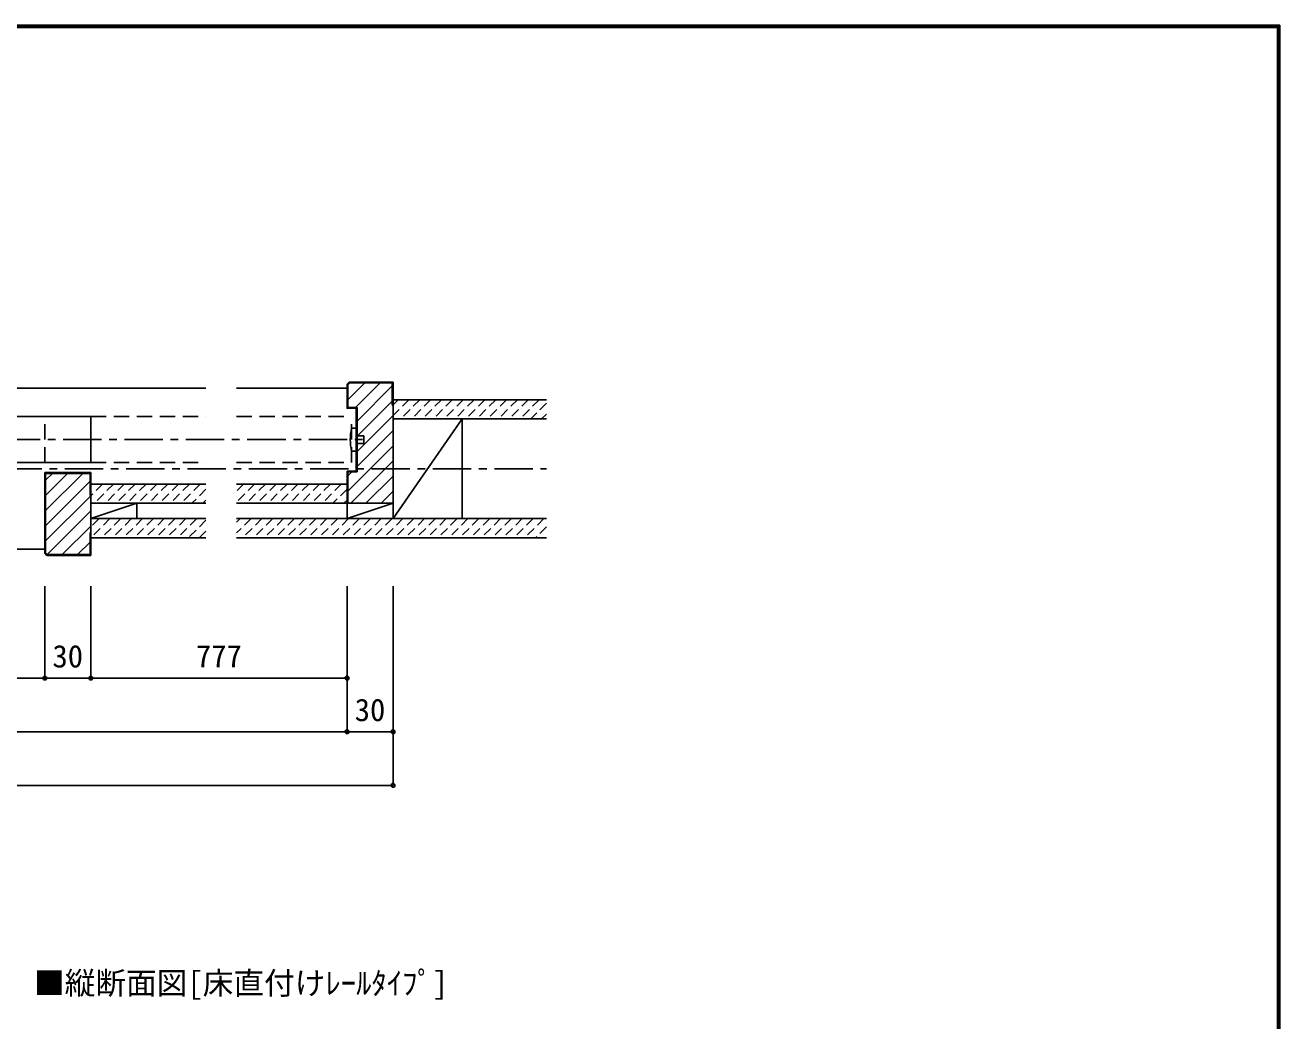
# Model space of a CAD drawing. Units: millimetres at full size, sheet at 1:5; details may follow other scales. Extents: x -973 to 977, y -718 to 696.
# Drawn here: x 159 to 977, y 46 to 696 of the extents above; entities that cross this region are included whole.
import ezdxf
from ezdxf.enums import TextEntityAlignment as Align

# ---------------------------------------------------------------- set-up
doc = ezdxf.new("R2010")
doc.units = ezdxf.units.MM
doc.header["$LTSCALE"] = 5
doc.header["$PDMODE"] = 32
doc.header["$PDSIZE"] = 2.5
for name, pattern in [('CHAIN1', [8, 5, -1, 1, -1]), ('DASHED1', [1.8, 1.2, -0.6]), ('DASHED2', [3, 2, -1])]:
    doc.linetypes.add(name, pattern=pattern)
for name, color, linetype in [('0-1_通り芯', 4, 'CHAIN1'), ('0-2_柱', 3, 'Continuous'), ('0-3_仕上げ', 2, 'Continuous'), ('0-4_枠', 3, 'Continuous'), ('0-6_扉', 6, 'Continuous'), ('0-7_金物', 7, 'Continuous'), ('0-A_文字', 3, 'Continuous'), ('0-B_寸法', 7, 'Continuous'), ('0-C_ハッチ', 4, 'DASHED1'), ('F-1_枠', 6, 'Continuous')]:
    doc.layers.add(name, color=color, linetype=linetype)
doc.styles.add('ＭＳ ゴシック', font='')
doc.styles.get('ＭＳ ゴシック').set_extended_font_data('MS Gothic')

msp = doc.modelspace()

# ---------------------------------------------------------------- linework, layer by layer
at = {"layer": '0-1_通り芯'}
for p, q in [((-376.347, 425.5), (379.653, 425.5)), ((-495.347, 406.5), (498.653, 406.5))]:
    msp.add_line(p, q, dxfattribs=at)
at = {"layer": '0-2_柱', "color": 7}
for p, q in [((398.653, 374), (443.653, 439)), ((201.653, 374), (231.653, 384)), ((368.653, 374), (398.653, 384))]:
    msp.add_line(p, q, dxfattribs=at)
at = {"layer": '0-2_柱'}
for p, q in [((398.653, 374), (398.653, 439)), ((443.653, 374), (443.653, 439)), ((231.653, 384), (231.653, 374)), ((368.653, 374), (368.653, 384))]:
    msp.add_line(p, q, dxfattribs=at)
at = {"layer": '0-3_仕上げ'}
for p, q in [((498.653, 451.5), (398.653, 451.5)), ((498.653, 439), (398.653, 439)), ((201.653, 396.5), (276.653, 396.5)), ((296.653, 396.5), (368.653, 396.5)), ((276.653, 384), (201.653, 384)), ((368.653, 384), (296.653, 384)), ((276.653, 374), (201.653, 374)), ((498.653, 374), (296.653, 374)), ((276.653, 361.5), (201.653, 361.5)), ((498.653, 361.5), (296.653, 361.5))]:
    msp.add_line(p, q, dxfattribs=at)
at = {"layer": '0-4_枠', "color": 4}
for p, q in [((96.653, 459), (276.653, 459)), ((296.653, 459), (368.653, 459)), ((96.653, 354), (171.653, 354))]:
    msp.add_line(p, q, dxfattribs=at)
at = {"layer": '0-4_枠'}
for p, q in [((370.067, 463), (368.653, 461.586)), ((369.153, 461.379), (370.274, 462.5)), ((369.153, 461.379), (369.153, 446.5)), ((370.067, 463), (398.653, 463)), ((370.274, 462.5), (398.153, 462.5)), ((398.153, 448), (398.153, 462.5)), ((398.653, 384), (398.653, 463)), ((369.153, 446.5), (375.153, 446.5)), ((374.653, 446), (374.653, 405)), ((375.153, 446.5), (375.153, 404.5)), ((398.153, 448), (398.653, 448)), ((201.653, 404), (171.653, 404)), ((171.653, 351.414), (171.653, 404)), ((201.153, 403.5), (172.153, 403.5)), ((172.153, 403.5), (172.153, 351.621)), ((201.153, 389), (201.153, 403.5)), ((201.653, 404), (201.653, 350)), ((374.653, 405), (368.653, 405)), ((368.653, 384), (368.653, 405)), ((375.153, 404.5), (369.153, 404.5)), ((369.153, 384), (369.153, 404.5)), ((201.153, 389), (201.653, 389)), ((398.653, 384), (368.653, 384)), ((201.153, 365), (201.653, 365)), ((201.153, 365), (201.153, 350.5)), ((173.067, 350), (171.653, 351.414)), ((173.274, 350.5), (172.153, 351.621)), ((173.067, 350), (201.653, 350)), ((201.153, 350.5), (173.274, 350.5))]:
    msp.add_line(p, q, dxfattribs=at)
msp.add_lwpolyline([(368.653, 461.586), (368.653, 446), (374.653, 446)], dxfattribs=at)
at = {"layer": '0-6_扉'}
for p, q in [((96.653, 440.5), (201.653, 440.5)), ((201.653, 410.5), (201.653, 440.5)), ((96.653, 410.5), (201.653, 410.5))]:
    msp.add_line(p, q, dxfattribs=at)
at = {"layer": '0-6_扉', "color": 2, "linetype": 'DASHED2'}
for p, q in [((171.653, 410.5), (171.653, 440.5)), ((201.653, 440.5), (276.653, 440.5)), ((296.653, 440.5), (371.653, 440.5)), ((371.653, 410.5), (371.653, 440.5)), ((201.653, 410.5), (276.653, 410.5)), ((296.653, 410.5), (371.653, 410.5))]:
    msp.add_line(p, q, dxfattribs=at)
at = {"layer": '0-7_金物'}
for p, q in [((371.653, 433), (374.653, 433)), ((374.653, 428), (379.653, 428))]:
    msp.add_line(p, q, dxfattribs=at)
for points in [[(371.653, 418), (374.653, 418), (374.653, 433)], [(374.653, 423), (379.653, 423), (379.653, 428)]]:
    msp.add_lwpolyline(points, dxfattribs=at)
msp.add_arc((402.104, 425.5), 31.361, 166.16368, 193.83629, dxfattribs=at)
at = {"layer": '0-B_寸法', "color": 4}
for p, q in [((171.653, 270), (171.653, 330)), ((201.653, 270), (201.653, 330)), ((368.653, 330), (368.653, 235)), ((-365.347, 270), (368.653, 270)), ((-395.347, 235), (398.653, 235))]:
    msp.add_line(p, q, dxfattribs=at)
msp.add_lwpolyline([(398.653, 330), (398.653, 200), (-395.347, 200)], dxfattribs=at)
at = {"layer": '0-B_寸法'}
for p in [(171.653, 270), (201.653, 270), (368.653, 270), (368.653, 235), (398.653, 235), (398.653, 200)]:
    msp.add_point(p, dxfattribs=at)
at = {"layer": '0-C_ハッチ', "linetype": 'Continuous'}
for p, q in [((370.381, 462.5), (369.153, 461.272)), ((380.28, 462.5), (369.153, 451.373)), ((390.18, 462.5), (374.18, 446.5)), ((398.153, 460.574), (375.153, 437.574)), ((398.153, 450.674), (375.153, 427.674)), ((398.653, 441.275), (375.153, 417.775)), ((398.653, 431.375), (375.153, 407.875)), ((398.653, 421.476), (369.153, 391.976)), ((398.653, 411.576), (371.077, 384)), ((176.659, 403.5), (172.153, 398.993)), ((186.559, 403.5), (172.153, 389.094)), ((196.458, 403.5), (172.153, 379.195)), ((371.778, 404.5), (369.153, 401.875)), ((398.653, 401.677), (380.976, 384)), ((201.153, 398.295), (172.153, 369.295)), ((201.653, 388.896), (172.153, 359.396)), ((398.653, 391.777), (390.876, 384)), ((201.653, 378.996), (173.216, 350.559)), ((201.653, 369.097), (183.056, 350.5)), ((201.153, 358.697), (192.956, 350.5))]:
    msp.add_line(p, q, dxfattribs=at)
at = {"layer": '0-C_ハッチ'}
for p, q in [((401.916, 451.5), (398.653, 448.237)), ((408.987, 451.5), (398.653, 441.166)), ((416.058, 451.5), (403.558, 439)), ((423.13, 451.5), (410.63, 439)), ((430.201, 451.5), (417.701, 439)), ((437.272, 451.5), (424.772, 439)), ((444.343, 451.5), (431.843, 439)), ((451.414, 451.5), (438.914, 439)), ((458.485, 451.5), (445.985, 439)), ((465.556, 451.5), (453.056, 439)), ((472.627, 451.5), (460.127, 439)), ((479.698, 451.5), (467.198, 439)), ((486.769, 451.5), (474.269, 439)), ((493.84, 451.5), (481.34, 439)), ((498.653, 449.242), (488.411, 439)), ((498.653, 442.171), (495.482, 439)), ((202.277, 396.5), (201.653, 395.876)), ((209.348, 396.5), (201.653, 388.805)), ((216.419, 396.5), (203.919, 384)), ((223.49, 396.5), (210.99, 384)), ((230.561, 396.5), (218.061, 384)), ((237.632, 396.5), (225.132, 384)), ((244.703, 396.5), (232.203, 384)), ((251.774, 396.5), (239.274, 384)), ((258.845, 396.5), (246.345, 384)), ((265.916, 396.5), (253.416, 384)), ((272.987, 396.5), (260.487, 384)), ((276.653, 393.095), (267.558, 384)), ((301.272, 396.5), (296.653, 391.881)), ((308.343, 396.5), (296.653, 384.81)), ((315.414, 396.5), (302.914, 384)), ((322.485, 396.5), (309.985, 384)), ((329.556, 396.5), (317.056, 384)), ((336.627, 396.5), (324.127, 384)), ((343.698, 396.5), (331.198, 384)), ((350.769, 396.5), (338.269, 384)), ((357.84, 396.5), (345.34, 384)), ((364.911, 396.5), (352.411, 384)), ((368.653, 393.171), (359.482, 384)), ((276.653, 386.023), (274.629, 384)), ((368.653, 386.1), (366.553, 384)), ((207.061, 374), (201.653, 368.592)), ((214.132, 374), (201.653, 361.521)), ((221.203, 374), (208.703, 361.5)), ((228.274, 374), (215.774, 361.5)), ((235.345, 374), (222.845, 361.5)), ((242.416, 374), (229.916, 361.5)), ((249.487, 374), (236.987, 361.5)), ((256.558, 374), (244.058, 361.5)), ((263.63, 374), (251.13, 361.5)), ((270.701, 374), (258.201, 361.5)), ((276.653, 372.881), (265.272, 361.5)), ((298.985, 374), (296.653, 371.668)), ((306.056, 374), (296.653, 364.597)), ((313.127, 374), (300.627, 361.5)), ((320.198, 374), (307.698, 361.5)), ((327.269, 374), (314.769, 361.5)), ((334.34, 374), (321.84, 361.5)), ((341.411, 374), (328.911, 361.5)), ((348.482, 374), (335.982, 361.5)), ((355.553, 374), (343.053, 361.5)), ((362.625, 374), (350.125, 361.5)), ((369.696, 374), (357.196, 361.5)), ((376.767, 374), (364.267, 361.5)), ((383.838, 374), (371.338, 361.5)), ((390.909, 374), (378.409, 361.5)), ((397.98, 374), (385.48, 361.5)), ((405.051, 374), (392.551, 361.5)), ((412.122, 374), (399.622, 361.5)), ((419.193, 374), (406.693, 361.5)), ((426.264, 374), (413.764, 361.5)), ((433.335, 374), (420.835, 361.5)), ((440.406, 374), (427.906, 361.5)), ((447.477, 374), (434.977, 361.5)), ((454.548, 374), (442.048, 361.5)), ((461.619, 374), (449.119, 361.5)), ((468.691, 374), (456.191, 361.5)), ((475.762, 374), (463.262, 361.5)), ((482.833, 374), (470.333, 361.5)), ((489.904, 374), (477.404, 361.5)), ((496.975, 374), (484.475, 361.5)), ((498.653, 368.607), (491.546, 361.5)), ((276.653, 365.81), (272.343, 361.5)), ((498.653, 361.536), (498.617, 361.5))]:
    msp.add_line(p, q, dxfattribs=at)
at = {"layer": 'F-1_枠'}
for p, q in [((-973.347, 695.833), (976.653, 695.833)), ((974.986, 695.833), (974.986, -700.833)), ((975.82, 695.833), (975.82, -700.833)), ((976.653, 695.833), (976.653, -700.833)), ((-973.347, 695), (976.653, 695)), ((-973.347, 694.167), (976.653, 694.167))]:
    msp.add_line(p, q, dxfattribs=at)

# ---------------------------------------------------------------- texts
at = {"layer": '0-A_文字', "color": 7, "style": 'ＭＳ ゴシック'}
msp.add_text('■縦断面図[床直付けﾚｰﾙﾀｲﾌﾟ]', height=14.66, dxfattribs=at).set_placement((164.625, 59.319), align=Align.BOTTOM_LEFT)
at = {"layer": '0-B_寸法', "style": 'ＭＳ ゴシック'}
for s, p in [('30', (176.653, 272.5)), ('777', (270.153, 272.5)), ('30', (373.653, 237.5))]:
    msp.add_text(s, height=14.66, dxfattribs=at).set_placement(p, align=Align.BOTTOM_LEFT)

doc.saveas('drawing.dxf')
